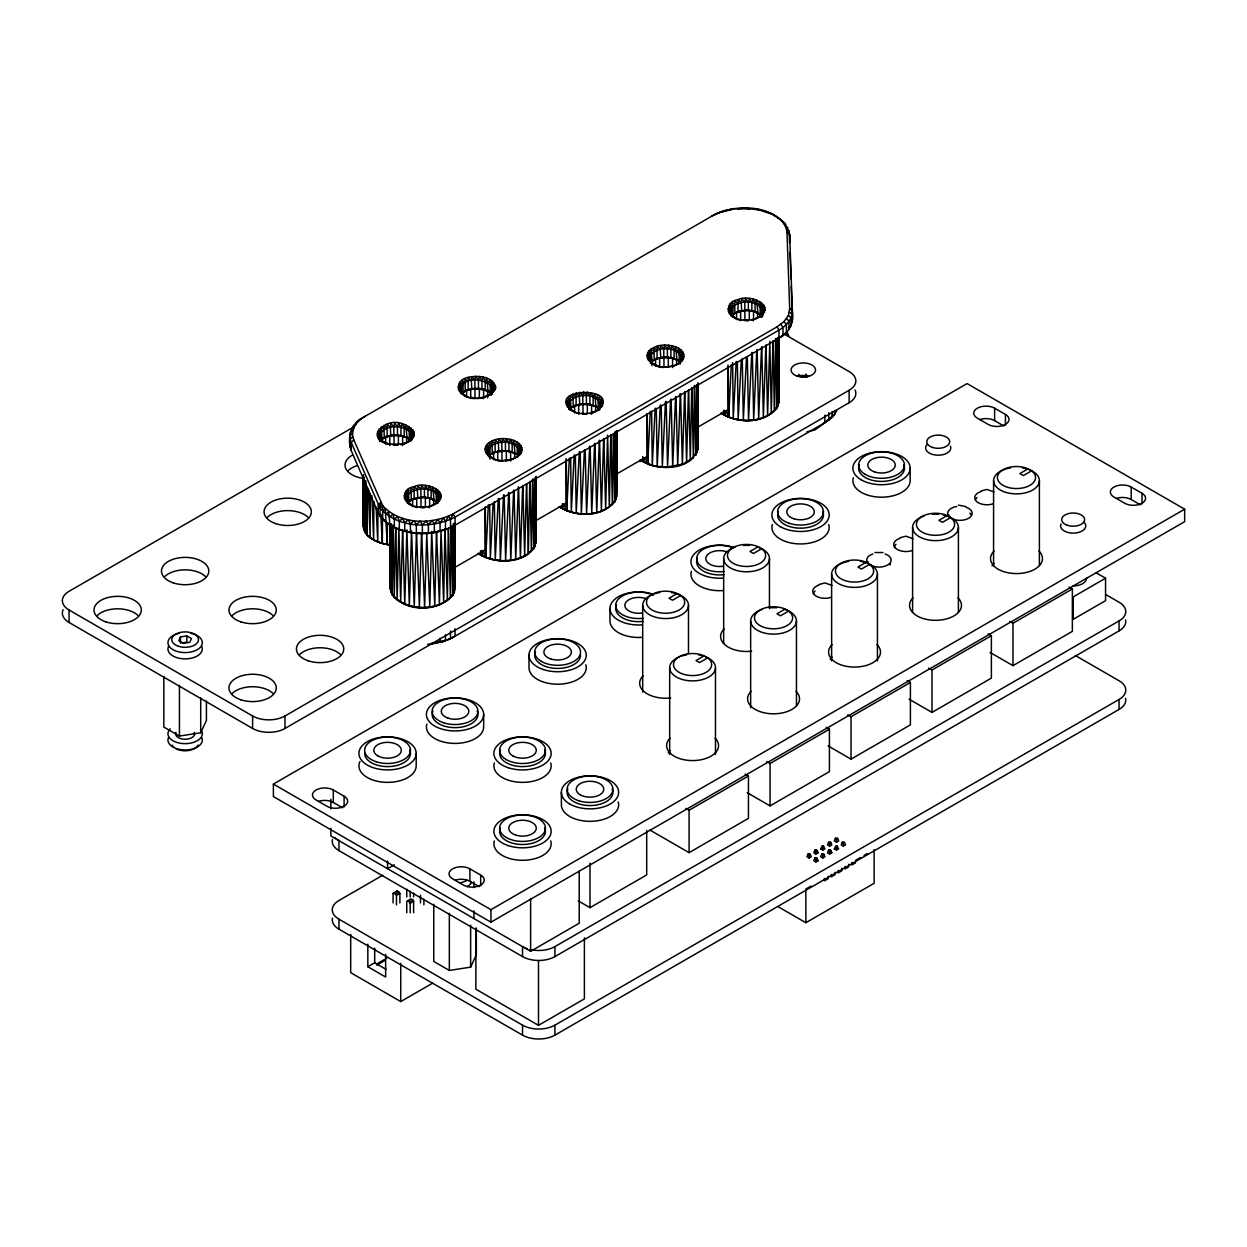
<?xml version="1.0" encoding="UTF-8"?>
<svg xmlns="http://www.w3.org/2000/svg" width="1247" height="1247" viewBox="0 0 1247 1247"><rect width="100%" height="100%" fill="white"/><g stroke="black" fill="none" stroke-linecap="round" stroke-linejoin="round"><path stroke-width="1.5" d="M363.251 474.904L363.22 526.546C364.981 538.564 378.901 543.365 389.313 544.877C380.132 543.411 370.905 540.06 365.106 532.453L364.264 478.162M438.585 500.624C438.274 486.377 414.737 485.956 407.52 495.371C404.698 510.117 428.906 509.103 437.198 503.04C450.541 490.414 424.214 481.217 414.16 486.626C398.432 489.105 404.527 506.641 417.355 507.155M379.727 441.532C376.376 424.775 402.89 422.593 410.793 433.036C413.973 437.713 407.909 443.511 404.153 443.527C409.11 442.139 415.422 438.211 414.144 432.226C388.986 402.485 351.623 450.261 404.153 443.527L400.957 444.82M408.128 501.918L414.16 499.081L414.129 490.585L410.887 487.858L411.323 499.985L408.128 501.918C416.607 495.807 430.636 495.012 437.791 503.476L437.791 495.371L441.126 494.56L438.585 497.382L436.232 503.352L427.955 507.155M455.093 523.553L455.046 589.628C445.771 614.257 398.448 614.412 390.217 588.88L390.233 524.036L390.747 591.873L392.4 593.416M519.563 453.877C519.344 439.131 492.799 438.601 487.702 450.635C490.118 464.835 512.065 462.169 520.295 454.391C527.917 439.427 501.403 435.297 491.864 441.095C475.746 448.094 493.188 463.744 504.614 460.283L512.158 459.504L518.175 456.293L515.401 457.883M460.704 391.542C460.455 367.429 515.073 386.632 481.934 398.074L474.842 398.541C457.867 398.744 450.541 378.62 471.802 376.719C480.033 375.721 491.334 376.89 495.121 385.463C499.143 390.467 482.854 398.853 491.178 393.958L490.211 394.255L493.313 392.057L491.77 392.4L494.716 389.952L492.581 390.373L495.324 387.723L492.581 388.3L492.581 391.542M519.563 450.635L517.209 456.605L521.698 452.287L519.563 452.708L522.306 450.058L519.563 450.635L522.103 447.798L518.768 448.608L518.768 455.093M536.023 542.881L535.68 477.43L535.29 545.859L534.324 545.204L536.023 542.881L536.07 476.354L535.914 539.873C532.438 564.532 494.965 565.592 478.1 553.309C494.482 564.034 520.326 563.613 533.732 548.742L534.371 478.256L535.29 545.859L533.732 548.742L532.547 479.082L531.409 551.439L529.928 481.56M600.54 407.13C600.228 392.867 576.691 392.462 569.474 401.861C566.294 415.485 588.101 415.267 596.378 411.136C627.038 385.791 541.307 386.586 573.277 411.463L567.151 406.616L569.474 407.972L566.138 404.433L568.679 405.961L565.935 402.173L568.679 403.888L568.679 409.203M681.517 360.367C681.298 345.637 654.753 345.107 649.656 357.141C652.041 371.17 674.066 368.551 682.249 360.897C689.872 345.933 663.357 341.787 653.818 347.601C638.76 353.899 653.054 368.239 663.794 367.366L674.113 366.01L680.129 362.783L677.355 364.373M697.977 449.372L697.634 383.936L697.244 452.365L696.45 384.824L695.686 455.233L697.977 449.372L698.024 382.845L697.868 446.364C694.392 471.023 656.92 472.083 640.054 459.8L649.765 464.835L659.242 466.97L667.55 466.939L683.559 464.024L693.363 457.337L690.308 460.377L682.374 464.274L669.405 467.204L654.348 466.129L641.987 461.031M762.494 316.863C765.861 300.106 739.346 297.908 731.428 308.368C728.607 323.113 752.814 322.1 761.106 316.037C774.449 303.411 748.122 294.198 738.068 299.607C722.34 302.101 728.435 319.637 741.264 320.152M738.037 303.582L734.795 300.839L734.795 313.309L744.771 310.332L751.863 310.784L759.797 314.073L755.09 311.688L748.356 310.332L741.731 311.267L741.264 302.678L738.068 299.607L738.037 311.688L732.036 314.914C740.515 308.804 754.544 308.009 761.699 316.457L761.699 308.368L765.035 307.541L762.494 310.378L760.14 316.348L751.863 320.152M779.001 337.688L778.954 402.625C770.693 424.339 738.037 424.822 721.031 413.053C738.006 424.089 766.609 423.824 778.222 405.618L778.611 336.799L778.954 402.625L778.752 372.915M363.345 476.12L363.22 526.546L363.547 523.537M363.859 477.866L363.75 529.539L367.242 535.197C373.664 540.98 382.081 544.316 390.685 544.627M390.405 525.19L390.217 588.88L390.794 524.893M391.464 524.176L392.088 594.788L394.239 597.531C410.793 611.576 441.516 611.778 454.313 592.621L455.077 523.413M616.657 430.683L617 496.135C608.739 517.848 576.083 518.316 559.077 506.547C576.052 517.599 604.655 517.318 616.267 499.112L616.579 430.589M778.845 399.617L778.985 337.812M365.293 480.734L365.106 532.453L365.402 531.082M367.46 487.281L367.242 535.197L365.932 480.983M387.365 523.085L387.271 544.253L385.915 521.449M370.359 493.594L370.125 537.722L368.535 489.416M373.882 501.528L373.664 539.935L371.855 495.636M377.95 509.119L377.779 541.79L376.111 507.248M382.486 518.238L382.346 543.256L380.787 514.59M453.16 526.328C429.389 537.223 393.849 536.787 378.215 512.938L351.233 450.603C346.76 438.32 350.734 423.107 363.267 417.386L713.362 215.263C737.226 202.591 780.747 204.57 789.663 234.514L792.359 310.877C794.464 321.991 789.195 333.261 778.954 338.218L453.16 526.328C431.244 537.644 401.409 536.35 382.658 519.407L382.689 505.612L353.821 439.942C349.519 430.449 356.923 420.598 365.168 416.295M453.207 525.47L452.755 595.489C438.445 611.03 408.533 611.996 393.849 596.237M387.131 428.251L387.178 424.292L390.373 427.347L390.825 435.951L400.957 435.452L408.891 438.741L404.199 436.356L393.865 435L387.131 436.356L381.13 439.583L384.325 437.65L383.889 425.508L387.131 428.251L387.178 436.746L381.13 439.583M390.747 591.873L391.371 524.239M414.129 490.585L414.16 486.626L417.355 489.681L417.823 498.286L424.448 497.335L431.181 498.691L435.889 501.076L427.955 497.787L420.863 497.335L414.16 499.081L417.355 497.787M451.118 526.218L450.432 598.186L448.484 528.681L455.046 525.236L455.046 517.131L453.16 513.858C431.384 524.893 399.928 524.722 382.689 505.612L380.07 508.153L380.07 516.258L385.931 522.337C394.177 528.681 404.184 531.066 414.098 533.124L432.179 532.999L448.577 528.619M468.108 381.504L468.155 377.529L471.35 380.6L471.802 389.189L481.934 388.705L492.331 393.74L487.982 390.903L474.842 388.238L468.108 389.61L462.107 392.821L465.302 390.903L464.866 378.761L468.108 381.504L468.155 389.999L462.107 392.821M495.106 443.838L495.137 439.864L498.332 442.934L498.8 451.523L508.932 451.04L516.866 454.329L512.158 451.944L501.84 450.572L495.106 451.944L489.105 455.155L492.3 453.238L491.864 441.095L495.106 443.838L495.137 452.334L489.105 455.155M576.083 397.092L576.114 393.117L579.309 396.187L579.777 404.776L589.909 404.293L597.843 407.566L593.136 405.181L582.817 403.825L576.083 405.181L570.082 408.408L573.277 406.475L572.841 394.348L576.083 397.092L576.114 405.587L570.082 408.408M615.348 431.509L614.709 501.995C601.288 516.57 577.564 517.053 561.01 507.778M657.06 350.329L657.091 346.37L660.287 349.441L660.754 358.029L670.886 357.53L678.82 360.819L674.113 358.435L663.794 357.078L657.06 358.435L651.059 361.661L654.254 359.728L653.818 347.601L657.06 350.329L657.091 358.84L651.059 361.661M454.532 535.774L454.656 524.286M777.458 337.734L776.663 408.486C763.242 423.076 739.518 423.544 722.964 414.285M448.312 528.697L447.377 600.633L444.992 528.946M613.368 434.174L612.386 504.692L610.905 434.813M392.088 594.788L393.132 525.096L394.239 597.531L395.611 527.684M444.898 528.946L443.683 602.769L441.017 530.801L439.443 604.53L436.575 532.235M775.572 338.529L774.34 411.183L773.109 341.101M529.772 481.482L528.354 553.886C513.935 562.818 494.747 562.911 480.033 554.541M610.749 434.735L609.331 507.139L607.601 435.078L605.637 509.259L603.844 438.819M691.726 387.988L690.308 460.377L688.625 390.264M436.45 532.266L434.767 605.886L431.711 531.378L429.794 606.775L426.77 533.887L424.619 607.195L421.657 534.028M772.953 341.039L771.285 413.63L769.835 341.366L767.591 415.765L766.063 345.201M526.483 483.68L524.66 556.022L522.867 485.566M688.438 390.186L686.614 462.512L684.821 392.072M382.658 519.407L382.689 518.082M402.578 530.022L400.661 602.27L398.915 528.027L397.123 600.056L395.767 527.621M421.517 534.028L419.397 607.133L416.56 533.716M416.436 533.7L414.253 606.603L411.557 530.988L409.343 605.59L406.896 529.757L404.761 604.125L402.687 530.022M522.649 485.566L520.42 557.783L518.596 487.109M603.626 438.819L601.397 511.036L599.573 440.362M684.603 392.057L682.374 464.274L680.55 393.6M765.845 345.201L763.351 417.527L761.792 346.775M518.347 487.172L515.744 559.124L514.013 490.165M599.324 440.425L596.721 512.377L594.99 443.402M680.301 393.678L677.698 465.63L675.968 396.655M513.624 490.227L510.771 560.028L509.181 492.799M594.601 443.48L591.733 513.265L590.205 447.969M675.578 396.717L672.71 466.518L671.135 399.289M761.543 346.837L758.675 418.867L757.178 349.861M756.789 349.924L753.687 419.771L752.315 352.511M508.651 492.83L505.596 560.449L504.209 494.997M589.628 446.083L586.573 513.702L585.217 450.167M670.605 399.336L667.55 466.939L666.163 401.487M503.539 494.981L500.374 560.386L499.236 498.675M584.422 450.151L581.351 513.639L580.214 451.928M665.493 401.487L662.328 466.877L661.191 405.166M751.785 352.558L748.527 420.192L747.327 356.658M488.356 504.864L485.738 557.378L482.948 551.19L481.42 550.41L481.638 555.523L482.948 551.19M493.126 503.585L490.32 558.827L489.681 504.723M498.317 498.582L495.23 559.841L494.358 501.918M569.333 458.117L566.715 510.631L563.925 504.443L562.397 503.663L562.615 508.76L563.925 504.443M574.197 454.937L571.297 512.081L570.658 457.976M579.294 451.819L576.208 513.094L575.335 455.171M650.311 411.37L647.692 463.868L644.902 457.696L643.592 462.013L642.735 456.558M655.174 408.174L652.275 465.334L651.635 411.229M660.271 405.072L657.185 466.347L656.312 408.408M731.319 364.623L728.669 417.122L725.879 410.949L724.569 415.267L723.322 410.809M746.532 356.658L743.306 420.13L742.277 358.435M736.213 361.443L733.252 418.571L732.613 362.55M741.264 360.243L738.162 419.584L737.351 361.677M450.51 527.528L450.51 519.422L453.16 513.858L777.068 326.839L784.067 321.539L788.385 315.351L789.694 308.726L786.997 232.363C785.423 217.664 769.415 212.271 757.178 209.184L733.782 208.654L722.792 211.148L713.362 215.263M390.373 427.347L390.825 423.481L393.865 426.895L393.865 435L387.178 436.746L390.373 435.452M417.355 489.681L417.823 485.816L420.863 489.229L421.018 507.202M471.35 380.6L471.802 376.719L474.842 380.132L475.013 398.12M498.332 442.934L498.8 439.053L501.84 442.482L501.995 460.455M579.309 396.187L579.777 392.306L582.817 395.72L582.817 403.825L576.114 405.587L579.309 404.293M660.287 349.441L660.754 345.559L663.794 348.973L663.794 357.078L657.091 358.84L660.287 357.53M741.264 302.678L741.731 298.812L744.771 302.226L744.927 320.198M789.694 308.726L792.359 310.877C792.515 319.403 785.891 326.122 778.954 330.112L455.046 517.131C431.883 528.884 398.245 528.712 380.07 508.153L380.803 502.276L378.215 504.832L378.215 512.938M349.861 443.854L350.313 440.472M393.865 426.895L394.691 423.123L397.466 426.895L397.466 435L407.005 437.65L409.904 439.552M420.863 489.229L421.673 485.457L424.448 489.229L424.448 497.335M474.842 380.132L475.668 376.376L478.443 380.132L478.443 388.238L485.177 389.61L489.868 391.994M501.84 442.482L502.65 438.71L505.425 442.482L505.425 450.572L514.964 453.238L517.864 455.124M582.817 395.72L583.627 391.948L586.402 395.72L586.402 403.825L595.941 406.475L598.841 408.377M663.794 348.973L664.604 345.201L667.379 348.973L667.379 357.078L676.918 359.728L679.818 361.63M744.771 302.226L745.581 298.454L748.356 302.226L748.356 310.332M397.466 426.895L398.588 423.247L400.957 427.347L400.957 435.452M424.448 489.229L425.586 485.582L427.955 489.681L427.955 497.787M478.443 380.132L479.565 376.485L481.934 380.6L481.934 388.705M505.425 442.482L506.563 438.819L508.932 442.934L508.932 451.04M586.402 395.72L587.54 392.072L589.909 396.187L589.909 404.293M667.379 348.973L668.517 345.325L670.886 349.441L670.886 357.53M748.356 302.226L749.494 298.563L751.863 302.678L751.863 310.784M593.136 405.181L593.136 397.092L594.803 393.678L595.941 406.475L599.745 409.967L599.745 401.861L603.08 401.051L600.54 403.888L603.283 403.311L598.186 409.842L589.909 413.661M681.517 359.214L679.163 363.095L683.652 358.777L681.517 359.214L684.26 356.548L681.517 357.141L684.057 354.304L680.722 355.114L680.722 361.599M400.957 427.347L402.376 423.824L404.199 428.251L404.199 436.356M427.955 489.681L429.358 486.159L431.181 490.585L431.181 498.691M481.934 380.6L483.353 377.077L485.177 381.504L485.177 389.61M508.932 442.934L510.335 439.412L512.158 443.838L512.158 451.944M589.909 396.187L591.312 392.665L593.136 397.092M670.886 349.441L672.289 345.902L674.113 350.329L674.113 358.435M751.863 302.678L753.266 299.155L755.09 303.582L755.09 311.688M808.009 854.242L806.934 856.736L809.085 857.983L811.251 856.736L810.16 854.242L808.009 854.242L810.16 854.242M814.868 850.283L813.777 852.777L815.943 854.024L818.11 852.777L817.019 850.283L814.868 850.283L817.019 850.283M814.868 858.201L813.777 860.695L815.943 861.942L818.11 860.695L817.019 858.201L814.868 858.201L817.019 858.201M820.635 848.817L822.802 845.7L824.953 848.817L822.802 850.064L820.635 848.817L822.802 847.57M821.726 854.242L820.635 856.736L822.802 857.983L824.953 856.736L823.877 854.242L821.726 854.242L823.877 854.242M828.569 842.364L827.494 844.858L829.66 846.105L831.811 844.858L830.736 842.364L828.569 842.364L830.736 842.364M828.569 850.283L827.494 852.777L829.66 854.024L831.811 852.777L830.736 850.283L828.569 850.283L830.736 850.283M835.428 838.405L834.352 840.899L836.519 842.146L838.67 840.899L837.594 838.405L835.428 838.405L837.594 838.405M834.352 848.817L836.519 845.7L838.67 848.817L836.519 850.064L834.352 848.817L836.519 847.57M842.286 842.364L841.211 844.858L843.362 846.105L845.528 844.858L844.453 842.364L842.286 842.364L844.453 842.364M180.456 636.921L178.742 640.599L183.418 643.296L189.793 642.314L191.508 638.62L186.832 635.923L180.456 636.921L180.456 643.156M163.84 676.42L163.84 727.063L179.428 736.057L200.705 732.768L206.41 720.47L206.41 701.001M433.753 904.309L433.753 961.453L449.341 970.447L470.633 967.142L476.338 954.859L476.338 928.189M404.199 428.251L405.852 424.853L407.005 437.65L410.793 441.142L410.793 433.036L413.131 430.044L409.234 431.166L409.234 439.271M431.181 490.585L432.849 487.187L433.987 499.985L436.902 501.886M485.177 381.504L486.829 378.106L487.982 390.903L492.331 393.74M512.158 443.838L513.826 440.44L514.964 453.238L517.209 454.859L517.209 446.753L519.329 443.605L514.964 445.132L516.866 441.859M674.113 350.329L675.78 346.931L676.918 359.728L679.163 361.349L679.163 353.244L681.283 350.111L676.918 351.623L678.82 348.349M755.09 303.582L756.758 300.184L757.895 312.981L760.795 314.868M380.07 516.258L380.803 514.746M408.891 426.271L407.005 429.545L411.354 428.033L409.234 431.166M489.868 379.524L487.982 382.798L492.331 381.27L490.211 384.419L490.211 392.524L491.77 394.379L491.77 386.274L494.108 383.281L490.211 384.419M435.889 488.606L433.987 491.879L438.352 490.367L436.232 493.5L436.232 501.606M597.843 395.096L595.941 398.37L600.306 396.858L598.186 399.991L598.186 408.096M759.797 301.603L757.895 304.876L762.244 303.348L760.14 306.497L760.14 314.603M427.674 644.356L443.48 641.472L453.16 637.279L824.844 422.686L832.123 417.215L836.706 410.84L834.602 411.463M445.475 529.461L445.475 521.355L448.577 516.149L450.51 519.422M440.051 530.988L440.051 522.883L443.48 518.051L445.475 521.355M364.779 528.151L363.75 529.539L363.407 475.232M437.791 495.371L440.113 492.378L436.232 493.5M518.768 448.608L521.09 445.615L517.209 446.753M599.745 401.861L602.067 398.869L598.186 399.991M680.722 355.114L683.044 352.122L679.163 353.244M761.699 308.368L764.021 305.359L760.14 306.497M434.33 532.095L434.33 524.005L437.978 519.516L440.051 522.883M490.055 454.859L488.497 456.714L488.497 448.608L486.969 444.587L490.055 446.753L489.915 459.161M411.604 440.362L411.604 435.047L414.144 432.226L410.793 433.036M492.581 388.3L495.121 385.463L491.77 386.274M822.739 424.385L814.805 430.012L806.949 431.821M428.391 532.765L428.391 524.66L432.179 520.529L434.33 524.005M422.374 532.968L422.374 524.878L426.178 521.059L428.391 524.66M353.821 439.942L351.233 442.498L351.233 450.603M531.409 550.831L528.354 553.886L526.67 483.774M382.658 511.317L385.37 508.76L385.931 522.337M416.342 532.718L416.342 524.613L420.114 521.106L422.374 524.878M385.931 514.232L388.768 511.66L389.859 524.987M834.773 410.372L834.773 414.113L824.298 422.889M380.07 508.153L351.233 442.498L350.173 439.162L352.823 436.793M410.434 532.017L410.434 523.911L414.098 520.654L416.342 524.613M389.859 516.882L392.852 514.247L394.348 519.22L394.348 527.325M777.068 339.309L783.007 334.944M404.729 530.863L404.729 522.758L408.252 519.718L410.434 523.911M394.348 519.22L397.528 516.476L399.336 521.184L399.336 529.289M399.336 521.184L402.687 518.316L404.729 522.758M352.527 433.597L349.861 435.749L350.173 439.162M384.325 437.65L387.131 436.356M465.302 390.903L468.108 389.61M411.323 499.985L414.129 498.691M492.3 453.238L495.106 451.944M573.277 406.475L576.083 405.181M654.254 359.728L657.06 358.435M832.123 411.604L832.123 417.215L826.979 421.096L828.787 420.083L828.787 412.601M352.963 430.402L350.313 432.366L350.173 447.252M735.231 312.981L731.428 316.457L731.428 308.368L729.9 304.33L732.987 306.497L732.846 316.956M788.385 327.821L790.972 326.013L790.972 317.923L788.385 315.351M351.514 429.03L354.101 427.253M355.925 424.229L353.462 425.819L353.462 429.062M822.958 423.777L828.787 420.083M640.054 461.624L642.408 460.143M784.067 334.009L786.389 332.59L786.389 324.485L784.067 321.539M356.096 422.764L358.403 421.361M359.385 419.943L361.505 418.711M780.871 336.799L783.007 335.552L783.007 327.447L780.871 324.329M789.164 231.1L786.997 232.363L789.663 234.514L789.663 242.619L789.164 231.1L786.467 228.965L787.886 227.749L785.142 225.629L785.875 224.522L783.163 221.467L772.501 214.25L760.966 210.525M353.649 426.988L69.053 591.312A22.898 13.218 0 0 0 69.053 610.001L69.053 622.471L252.611 728.451A22.898 13.218 0 0 0 285.002 728.451L849.129 402.734A22.898 13.218 0 0 0 855.068 389.968M454.173 567.806L485.099 549.958L485.099 507.248M535.15 521.059L566.076 503.211L566.076 458.553M616.127 474.312L647.053 456.449L647.053 413.739M697.104 427.55L728.03 409.702L728.03 365.044M69.053 610.001L252.611 715.981A22.898 13.218 0 0 0 285.002 715.981L849.129 390.28A22.898 13.218 0 0 0 849.129 371.575L783.459 333.65M273.389 784.082L967.095 383.577L1184.65 509.181L1184.65 521.651L490.944 922.157L273.389 796.552L273.389 784.082L490.944 909.687L1184.65 509.181M677.105 593.541L669.015 598.217L672.507 600.243L680.597 595.567M758.082 546.794L749.993 551.47L753.484 553.481L761.574 548.805M704.103 655.875L695.997 660.551L699.489 662.578L707.595 657.902M785.08 609.128L776.975 613.805L780.466 615.815L788.572 611.139M866.057 562.381L857.952 567.058L861.443 569.068L869.549 564.392M947.034 515.619L938.929 520.295L942.42 522.322L950.526 517.645M1028.011 468.872L1019.906 473.548L1023.397 475.559L1031.503 470.898M394.27 864.826L387.568 868.707L387.568 860.96M382.767 875.207L338.981 900.49A22.898 13.218 0 0 0 338.981 919.195L338.981 929.171L522.524 1035.135A22.898 13.218 0 0 0 554.915 1035.135L1119.058 709.434A22.898 13.218 0 0 0 1125.573 698.351M393.054 902.922L393.054 893.382L397.341 890.919L399.897 893.382L399.897 902.922M393.054 893.382L395.626 893.896L399.056 891.917M396.468 904.901L396.468 895.362L399.897 893.382M407.613 900.817L409.328 901.799L412.757 899.82L413.614 901.3L413.614 912.742M410.185 912.82L410.185 903.28L413.614 901.3M367.834 944.119L367.834 966.737L374.692 962.778L386.024 969.324M376.563 964.071L386.664 958.242M376.781 965.131L385.183 960.284M685.803 808.368L689.077 810.254L748.449 775.977L748.449 818.359L689.077 852.652L649.796 829.972M766.78 761.621L770.054 763.507L829.426 729.23L829.426 771.612L770.054 805.889L747.14 792.671M847.757 714.874L851.031 716.76L910.404 682.468L910.404 724.866L851.031 759.142L828.117 745.924M928.734 668.111L932.008 669.998L991.381 635.721L991.381 678.103L932.008 712.396L909.094 699.162M1009.711 621.365L1012.985 623.251L1072.358 588.974L1072.358 631.356L1012.985 665.649L990.071 652.415M1105.559 578.218L1073.168 596.923L1073.168 619.354L1105.559 600.664L1105.559 578.218L1095.848 572.607M350.688 934.455L350.688 972.676L400.739 1001.575L432.647 983.15M578.281 900.895L590.002 907.66L646.694 874.926L646.694 830.44M330.876 828.242L330.876 835.973L530.63 951.29L579.216 923.248L579.216 871.014M529.959 949.481A22.898 13.218 0 0 0 554.915 946.613L1119.058 620.912A22.898 13.218 0 0 0 1119.058 602.223L1105.59 594.445M332.466 839.543A22.898 13.218 0 0 0 338.981 850.625L522.524 956.589A22.898 13.218 0 0 0 554.915 956.589L1119.058 630.888A22.898 13.218 0 0 0 1125.573 619.821M823.877 846.323L821.726 846.323M837.594 846.323L835.428 846.323M475.886 928.173L475.886 989.198L538.501 1025.346L584.391 998.863L584.391 937.838M338.981 919.195L522.524 1025.159A22.898 13.218 0 0 0 554.915 1025.159L1119.058 699.458A22.898 13.218 0 0 0 1119.058 680.753L1075.273 655.486M810.909 886.134L805.843 889.064L805.843 922.718L778.315 906.818M855.598 860.336L860.648 857.422M864.031 855.473L867.398 853.525M855.598 862.83L851.81 865.013L851.81 862.519M805.843 922.718L874.131 883.297L874.131 849.628M455.046 628.706L455.046 636.188L448.577 639.571L431.368 643.39M396.468 891.402L397.341 890.919M453.16 637.279L443.48 641.472L432.179 643.966M711.476 216.355L717.836 213.019L731.802 209.543M404.199 443.932L412.336 438.804L410.793 439.147L413.739 436.699L411.604 437.12L414.347 434.47L411.604 435.047M755.09 319.263L763.226 314.135L761.699 314.478L764.629 312.031L762.494 312.451L765.237 309.802L762.494 310.378M593.136 412.757L599.152 409.53L598.186 409.842L602.675 405.54L600.54 405.961M431.181 506.266L439.318 501.138L437.791 501.481L440.721 499.034L438.585 499.455L441.329 496.805L438.585 497.382M832.123 417.215L830.315 418.104L834.773 414.113M981.186 490.928L986.923 489.448L993.937 491.895M900.209 537.691L905.946 536.194L912.96 538.657M819.232 584.438L824.968 582.941L831.983 585.404M471.35 388.705L468.155 389.999L478.443 388.238M481.934 398.074L488.419 395.548L478.443 398.541L469.932 397.232M741.264 310.784L738.037 311.688M498.332 451.04L495.137 452.334L505.425 450.572M737.632 208.857L745.55 207.984L749.478 208.81M505.425 460.876L508.932 460.408M874.895 552.53L883.001 552.53M744.771 320.619L748.356 320.619L743.633 319.902M393.865 445.288L397.466 445.288L392.743 444.571M582.817 414.113L586.402 414.113L581.679 413.412M420.863 507.623L424.448 507.623L419.725 506.906M182.046 642.906L186.832 642.158L186.832 635.923M958.444 505.144L965.646 506.516M663.794 357.078L667.379 357.078M582.817 403.825L586.402 403.825M393.865 435L397.466 435M576.083 412.757L579.309 413.661M755.323 209.449L759.08 210.166M384.325 442.638L379.976 439.786L390.373 444.82M465.302 395.876L460.954 393.039L468.108 397.17L463.416 394.785M733.345 316.878L738.037 319.263M652.368 363.625L660.287 366.914M571.391 410.372L574.431 411.791M490.414 457.135L495.106 459.504L501.84 460.876M382.439 441.547L387.131 443.932M409.437 503.882L412.476 505.3M1005.425 414.425A12.221 7.046 0 0 1 1005.425 424.401A12.221 7.046 0 0 1 988.138 424.401L977.352 418.166A12.221 7.046 0 0 1 977.352 408.19A12.221 7.046 0 0 1 994.623 408.19L1005.425 414.425L1005.425 425.118M1142.003 493.282A12.221 7.046 0 0 1 1142.003 503.258A12.221 7.046 0 0 1 1124.732 503.258L1113.93 497.023A12.221 7.046 0 0 1 1113.93 487.047A12.221 7.046 0 0 1 1131.2 487.047L1142.003 493.282L1142.003 503.975M979.877 419.538A12.221 7.046 0 0 1 994.623 420.66L1003.882 426.006M1116.455 498.395A12.221 7.046 0 0 1 1131.2 499.517L1140.459 504.864M1069.084 587.072L1072.358 588.974M988.107 633.835L991.381 635.721M907.13 680.581L910.404 682.468M826.153 727.328L829.426 729.23M745.176 774.091L748.449 775.977M829.66 851.53L831.811 852.777M815.943 851.53L818.11 852.777M815.943 859.448L818.11 860.695M344.11 796.241A12.221 7.046 0 0 1 344.11 806.201A12.221 7.046 0 0 1 326.839 806.201L316.037 799.966A12.221 7.046 0 0 1 316.037 790.006A12.221 7.046 0 0 1 333.308 790.006L344.11 796.241L344.11 806.918M480.687 875.082A12.221 7.046 0 0 1 480.687 885.058A12.221 7.046 0 0 1 463.416 885.058L452.614 878.823A12.221 7.046 0 0 1 452.614 868.847A12.221 7.046 0 0 1 469.901 868.847L480.687 875.082L480.687 885.775M318.562 801.353A12.221 7.046 0 0 1 333.308 802.46L342.566 807.807M455.155 880.195A12.221 7.046 0 0 1 469.901 881.317L479.144 886.664M412.757 899.82L411.042 898.838L406.756 901.3L406.756 912.742M367.834 966.737L385.65 977.024L385.65 954.407M460.704 390.373L458.163 388.846L463.073 394.255L459.177 391.028L461.515 392.4L457.961 386.586L460.704 388.3L458.569 384.357L461.515 386.274L461.515 392.758M379.727 437.12L377.186 435.593L382.096 441.017L378.2 437.775L380.538 439.147L376.984 433.348L379.727 435.047L377.592 431.119L380.538 433.036L380.538 441.142L382.096 439.271L381.13 427.113L384.325 429.545M730.633 315.242L730.633 310.378L727.889 308.664L730.633 312.451L728.092 310.924L731.428 314.478L729.105 313.106L735.231 317.969M649.656 360.367L649.656 357.141L646.912 355.426L649.656 359.214L647.115 357.671L650.451 361.225L648.128 359.853L654.254 364.716M487.702 453.877L487.702 450.635L484.958 448.92L487.702 452.708L485.161 451.18L488.497 454.734L486.174 453.362L492.3 458.226M406.725 500.624L406.725 497.382L403.981 495.683L406.725 499.455L404.184 497.927L407.52 501.481L405.197 500.109L411.323 504.973M731.428 308.368L728.497 306.435L730.633 310.378M654.254 351.623L651.059 349.191L652.01 361.349L650.451 363.22L650.451 355.114L647.52 353.197L649.656 357.141M573.277 398.37L570.082 395.938L571.032 408.096L569.474 409.967L569.474 401.861L566.543 399.944L568.679 403.888M488.497 448.608L485.566 446.691L487.702 450.635M411.323 491.879L408.128 489.448L409.078 501.606L407.52 503.476L407.52 495.371L404.589 493.453L406.725 497.382M777.255 404.948L778.222 405.618L777.582 337.812M615.301 498.457L616.267 499.112L615.472 431.587M453.347 591.951L454.313 592.621L453.3 523.475M652.01 353.244L648.923 351.093L650.451 355.114M571.032 399.991L567.946 397.84L569.474 401.861M463.073 392.524L463.073 384.419L459.972 382.252L461.515 386.274M382.096 431.166L378.994 428.999L380.538 433.036M409.078 493.5L405.992 491.334L407.52 495.371M786.249 334.196L788.868 336.098L787.34 332.7M735.231 304.876L732.036 302.444L732.987 306.497M465.302 382.798L462.107 380.366L463.073 384.419M492.3 445.132L489.105 442.701L490.055 446.753M789.413 312.062L792.079 314.431L792.079 322.521M798.641 374.334L800.668 376.532L807.51 376.781L805.936 374.084M786.576 318.531L789.055 321.29L789.055 329.395M776.195 407.831L776.663 408.486L775.681 338.592M614.241 501.341L614.709 501.995L613.555 434.268M452.287 594.835L452.755 595.489L451.243 526.187M409.328 901.799L410.185 903.28M777.068 326.839L778.954 330.112L778.954 338.218M395.626 893.896L396.468 895.362M561.789 505.799L562.615 508.76M480.391 551.065L481.638 555.523M728.03 409.702L728.669 417.122L728.248 366.883M647.053 456.449L647.692 463.868L647.271 413.63M566.076 503.211L566.715 510.631L566.294 460.377M485.099 549.958L485.738 557.378L485.317 507.139M724.351 410.169L724.569 415.267M790.006 252.159L790.941 278.892M791.222 286.529L792.359 318.983M691.882 388.051L693.363 457.93L694.376 385.526L695.686 455.233M697.728 384.076L697.868 446.364M616.751 430.823L616.891 493.111M535.774 477.585L535.914 539.873M454.843 524.473L454.937 586.62M363.469 475.731L363.5 498.675M1131.2 487.047L1131.2 499.517M1119.058 620.912L1119.058 630.888M1119.058 699.458L1119.058 709.434M1039.39 480.656L1039.39 565.483M1012.985 623.251L1012.985 665.649M994.623 408.19L994.623 420.66M993.578 480.656L993.578 565.483M958.413 527.403L958.413 612.23M932.008 669.998L932.008 712.396M912.601 527.403L912.601 612.23M910.154 468.186L910.154 480.656A28.634 16.523 0 0 1 879.026 497.132A28.634 16.523 0 0 1 853.338 477.788M877.436 574.166L877.436 660.91M851.031 716.76L851.031 759.142M849.129 390.28L849.129 402.734M848.739 864.296L848.739 866.79L844.967 868.972L844.967 866.478M843.362 842.988L843.362 846.105M841.881 868.255L841.881 870.749L838.109 872.931L838.109 870.437M836.519 839.028L836.519 842.146M836.519 845.7L836.519 850.064M835.022 872.214L835.022 874.708L831.25 876.89L831.25 874.396M831.624 574.166L831.624 660.91M829.66 842.988L829.66 846.105M829.66 849.659L829.66 854.024M828.164 876.173L828.164 878.667L824.392 880.85L824.392 878.356M824.844 415.204L824.844 422.686M822.802 845.7L822.802 850.064M822.802 853.618L822.802 857.983M815.943 849.659L815.943 854.024M815.943 857.577L815.943 861.942M809.085 853.618L809.085 857.983M796.459 620.912L796.459 705.74M770.054 763.507L770.054 805.889M769.461 558.578L769.461 608.707M761.153 313.449L761.153 317.346M757.537 312.046L757.537 317.891M753.547 311.049L753.547 320.791M750.647 620.912L750.647 707.673M749.291 310.519L749.291 320.261M740.64 310.877L740.64 320.619M736.556 311.75L736.556 319.544M723.665 558.578L723.665 643.405M715.482 667.659L715.482 754.419M689.077 810.254L689.077 852.652M688.484 605.325L688.484 653.522M680.176 360.212L680.176 364.108M676.56 358.793L676.56 364.638M672.569 357.811L672.569 367.553M669.67 667.659L669.67 754.419M668.314 357.281L668.314 367.008M663.95 357.219L663.95 366.961M659.663 357.624L659.663 367.366M655.579 358.513L655.579 366.306M651.869 359.822L651.869 365.667M642.688 605.325L642.688 692.085M609.97 608.442L609.97 620.912A28.634 16.523 0 0 0 642.33 637.311M595.583 405.556L595.583 411.401M591.592 404.558L591.592 414.3M590.002 863.158L590.002 907.66M587.337 404.028L587.337 413.77M582.973 403.966L582.973 413.708M578.686 404.387L578.686 414.129M574.602 405.259L574.602 413.053M570.892 406.569L570.892 410.466M561.384 792.344L561.384 804.798A28.634 16.523 0 0 0 592.512 821.274A28.634 16.523 0 0 0 618.2 801.93M554.915 946.613L554.915 956.589M554.915 1025.159L554.915 1035.135M538.501 960.517L538.501 1025.346M530.63 899.056L530.63 951.29M528.993 655.205L528.993 667.659A28.634 16.523 0 0 0 560.121 684.135A28.634 16.523 0 0 0 585.809 664.791M522.524 956.589L522.524 946.613A22.898 13.218 0 0 0 527.278 948.718M522.524 1025.159L522.524 1035.135M514.606 452.302L514.606 458.148M510.615 451.305L510.615 461.047M506.36 450.775L506.36 460.517M497.709 451.133L497.709 460.876M493.625 452.006L493.625 459.8M491.224 391.371L491.224 395.268M490.944 909.687L490.944 922.157M487.624 389.968L487.624 397.762M483.68 714.422A28.634 16.523 0 0 1 440.737 728.731A28.634 16.523 0 0 1 440.737 700.097A28.634 16.523 0 0 1 483.68 714.422L483.68 726.892A28.634 16.523 0 0 1 452.552 743.352A28.634 16.523 0 0 1 426.848 724.008M483.618 388.97L483.618 398.713M479.362 388.44L479.362 398.183M473.938 881.816L473.938 887.615M473.938 910.824L473.938 918.571M470.711 388.799L470.711 398.541M470.633 925.243L470.633 967.142M469.901 868.847L469.901 881.317M466.627 389.672L466.627 397.466M450.51 630.998L450.51 638.48M449.341 913.303L449.341 970.447M445.475 634.801L445.475 640.412M440.051 638.215L440.051 641.956M433.629 499.049L433.629 504.895M429.638 498.067L429.638 507.81M425.383 497.522L425.383 507.264M423.902 899.181L423.902 904.901M420.473 895.299L420.473 902.922M416.732 497.88L416.732 507.623M416.202 753.375A28.634 16.523 0 0 1 373.258 767.7A28.634 16.523 0 0 1 373.258 739.066A28.634 16.523 0 0 1 416.202 753.375L416.202 765.845A28.634 16.523 0 0 1 383.827 782.228A28.634 16.523 0 0 1 359.915 761.574M413.614 893.101L413.614 896.905M412.648 498.769L412.648 506.563M410.185 891.262L410.185 896.983M408.938 500.078L408.938 503.975M406.756 889.282L406.756 896.905M406.647 436.715L406.647 442.56M402.641 435.733L402.641 445.46M400.739 963.354L400.739 1001.575M398.385 435.187L398.385 444.93M394.036 435.141L394.036 444.867M389.734 435.546L389.734 445.288M385.65 436.434L385.65 444.228M381.941 437.744L381.941 441.641M374.692 948.156L374.692 962.778M338.981 850.625L338.981 840.649A22.898 13.218 0 0 1 335.334 837.906M333.308 790.006L333.308 802.46M330.876 799.218L330.876 808.882M285.002 715.981L285.002 728.451M252.611 715.981L252.611 728.451M200.705 697.697L200.705 732.768M179.428 685.414L179.428 736.057M201.718 646.398A17.177 9.914 0 0 1 185.133 658.884A17.177 9.914 0 0 1 168.532 646.398M190.994 633.351A17.177 9.914 0 0 1 198.912 648.596A17.177 9.914 0 0 1 171.353 648.596A17.177 9.914 0 0 1 179.256 633.351M362.55 478.271A23.662 13.67 0 0 1 351.935 455.42M348.178 470.711A23.662 13.67 0 0 1 356.845 465.708M164.635 576.675A23.662 13.67 0 0 1 205.615 576.675M232.113 615.644A23.662 13.67 0 0 1 273.109 615.644M97.141 615.644A23.662 13.67 0 0 1 138.136 615.644M232.113 693.566A23.662 13.67 0 0 1 273.109 693.566M299.592 654.597A23.662 13.67 0 0 1 340.587 654.597M69.053 622.471A22.898 13.218 0 0 1 63.129 609.705M267.201 517.458A23.662 13.67 0 0 1 308.196 517.458M797.207 376.345A12.221 7.046 0 0 1 809.412 376.345M201.718 731.178A17.177 9.914 0 0 1 182.888 743.571A17.177 9.914 0 0 1 170.247 728.778M201.718 737.476A17.177 9.914 0 0 1 185.133 749.961A17.177 9.914 0 0 1 168.532 737.476M198.024 745.098A13.358 7.716 0 0 1 175.671 748.543M173.551 746.953A13.358 7.716 0 0 1 172.226 745.098M194.345 732.316A9.54 5.502 0 0 1 185.133 739.253A9.54 5.502 0 0 1 175.905 732.316M975.855 499.143A11.457 6.609 0 0 1 976.993 497.537M948.468 516.429A11.457 6.609 0 0 1 948.858 514.715M969.839 513.125A11.457 6.609 0 0 1 970.992 514.715M894.489 547.604A11.457 6.609 0 0 1 896.016 544.3M867.491 563.192A11.457 6.609 0 0 1 867.881 561.477M890.405 563.192A11.457 6.609 0 0 1 890.015 564.891M671.51 592.559A22.898 13.218 0 0 1 685.741 611.607A22.898 13.218 0 0 1 650.357 615.207A22.898 13.218 0 0 1 652.462 594.492M654.129 593.884A22.898 13.218 0 0 1 659.663 592.559M758.02 547.121A22.898 13.218 0 0 1 764.115 567.073A22.898 13.218 0 0 1 729.027 567.073A22.898 13.218 0 0 1 735.107 547.121M743.571 545.469A22.898 13.218 0 0 1 749.556 545.469M409.686 749.961A22.898 13.218 0 0 1 390.56 766.484A22.898 13.218 0 0 1 364.67 753.375M471.647 882.175A17.177 9.914 0 0 1 467.189 886.617M467.189 880.32A17.177 9.914 0 0 1 459.488 882.892M643.078 618.294A22.898 13.218 0 0 1 616.408 602.052A22.898 13.218 0 0 1 653.319 595.209M642.158 612.994A13.748 7.934 0 0 1 624.965 604.296A13.748 7.934 0 0 1 645.463 598.466M724.055 571.547A22.898 13.218 0 0 1 696.979 556.427A22.898 13.218 0 0 1 731.023 547.121M723.135 566.247A13.748 7.934 0 0 1 705.942 557.549A13.748 7.934 0 0 1 726.44 551.704M1029.617 469.823A22.898 13.218 0 0 1 1031.721 490.539A22.898 13.218 0 0 1 996.322 486.938A22.898 13.218 0 0 1 1010.553 467.89M1022.415 467.89A22.898 13.218 0 0 1 1027.933 469.215M943.34 514.98A22.898 13.218 0 0 1 954.656 534.682A22.898 13.218 0 0 1 918.852 536.491A22.898 13.218 0 0 1 924.058 515.962M932.522 514.294A22.898 13.218 0 0 1 938.508 514.294M867.663 563.332A22.898 13.218 0 0 1 869.767 584.032A22.898 13.218 0 0 1 834.368 580.432A22.898 13.218 0 0 1 848.599 561.384M860.461 561.384A22.898 13.218 0 0 1 865.979 562.709M785.002 609.456A22.898 13.218 0 0 1 791.097 629.408A22.898 13.218 0 0 1 756.009 629.408A22.898 13.218 0 0 1 762.104 609.456M770.568 607.803A22.898 13.218 0 0 1 776.554 607.803M705.708 656.826A22.898 13.218 0 0 1 709.699 676.451A22.898 13.218 0 0 1 675.469 676.451A22.898 13.218 0 0 1 679.444 656.826M681.127 656.218A22.898 13.218 0 0 1 686.645 654.893M698.507 654.893A22.898 13.218 0 0 1 704.025 656.218M813.512 594.351A11.457 6.609 0 0 1 815.039 591.047M1086.527 578.218A13.358 7.716 0 0 1 1073.168 585.934M580.525 655.205A22.898 13.218 0 0 1 554.634 668.314A22.898 13.218 0 0 1 535.493 651.776M642.33 624.841A28.634 16.523 0 0 1 610.516 605.216A28.634 16.523 0 0 1 652.914 594.133M643.078 621.411A22.898 13.218 0 0 1 616.47 605.029M723.307 590.548A28.634 16.523 0 0 1 691.384 571.282M723.307 578.078A28.634 16.523 0 0 1 691.493 558.469A28.634 16.523 0 0 1 733.891 547.386M724.055 574.664A22.898 13.218 0 0 1 697.447 558.266M828.741 524.535A28.634 16.523 0 0 1 800.543 543.941A28.634 16.523 0 0 1 772.361 524.535M822.677 511.519A22.898 13.218 0 0 1 800.543 528.167A22.898 13.218 0 0 1 778.424 511.519M903.654 464.772A22.898 13.218 0 0 1 881.52 481.42A22.898 13.218 0 0 1 859.401 464.772M477.165 710.993A22.898 13.218 0 0 1 455.046 727.64A22.898 13.218 0 0 1 432.927 710.993M550.722 762.977A28.634 16.523 0 0 1 522.524 782.368A28.634 16.523 0 0 1 494.342 762.977M544.658 749.961A22.898 13.218 0 0 1 522.524 766.593A22.898 13.218 0 0 1 500.406 749.961M612.137 788.915A22.898 13.218 0 0 1 590.002 805.562A22.898 13.218 0 0 1 567.884 788.915M550.722 840.883A28.634 16.523 0 0 1 522.524 860.29A28.634 16.523 0 0 1 494.342 840.883M544.658 827.868A22.898 13.218 0 0 1 522.524 844.515A22.898 13.218 0 0 1 500.406 827.868M670.652 697.946A25.953 14.98 0 0 1 644.496 691.976A25.953 14.98 0 0 1 643.109 675.765M751.629 651.199A25.953 14.98 0 0 1 725.473 645.229A25.953 14.98 0 0 1 724.086 629.002M715.061 738.099A25.953 14.98 0 0 1 692.584 760.576A25.953 14.98 0 0 1 670.107 738.099M796.038 691.337A25.953 14.98 0 0 1 773.561 713.814A25.953 14.98 0 0 1 751.084 691.337M877.015 644.59A25.953 14.98 0 0 1 854.538 667.067A25.953 14.98 0 0 1 832.061 644.59M957.992 597.843A25.953 14.98 0 0 1 935.515 620.32A25.953 14.98 0 0 1 913.038 597.843M1038.969 551.08A25.953 14.98 0 0 1 1016.492 573.573A25.953 14.98 0 0 1 994.015 551.08M992.098 565.92A25.953 14.98 0 0 1 994.015 563.55M830.143 659.429A25.953 14.98 0 0 1 832.061 657.06M668.189 752.923A25.953 14.98 0 0 1 670.107 750.554M950.385 446.052A12.595 7.279 0 0 1 936.559 455.139A12.595 7.279 0 0 1 927.3 444.291M831.079 597.344A12.221 7.046 0 0 1 814.385 594.757A12.221 7.046 0 0 1 818.858 585.124M1084.079 522.212A12.595 7.279 0 0 1 1074.82 533.061A12.595 7.279 0 0 1 1061.01 523.974M885.058 553.964A12.221 7.046 0 0 1 888.3 564.595A12.221 7.046 0 0 1 869.595 564.595A12.221 7.046 0 0 1 872.838 553.964M912.056 550.597A12.221 7.046 0 0 1 895.362 548.01A12.221 7.046 0 0 1 899.835 538.377M966.035 507.202A12.221 7.046 0 0 1 968.56 518.3A12.221 7.046 0 0 1 949.341 516.835A12.221 7.046 0 0 1 956.761 506.5M993.033 503.835A12.221 7.046 0 0 1 976.339 501.263A12.221 7.046 0 0 1 980.812 491.63M338.981 929.171A22.898 13.218 0 0 1 332.466 918.088M1029.991 469.745L1026.032 467.999A19.079 11.02 0 0 0 997.694 475.621A19.079 11.02 0 0 0 1019.797 488.388A19.079 11.02 0 0 0 1033.015 472.036L1029.991 469.745M949.014 516.507L945.055 514.746A19.079 11.02 0 0 0 916.716 522.384A19.079 11.02 0 0 0 938.82 535.15A19.079 11.02 0 0 0 952.038 518.783L949.014 516.507M868.037 563.254L864.077 561.509A19.079 11.02 0 0 0 835.739 569.131A19.079 11.02 0 0 0 857.842 581.897A19.079 11.02 0 0 0 871.061 565.53L868.037 563.254M760.062 547.667L756.103 545.921A19.079 11.02 0 0 0 727.765 553.543A19.079 11.02 0 0 0 749.883 566.309A19.079 11.02 0 0 0 763.102 549.958L760.062 547.667M787.06 610.001L783.1 608.255A19.079 11.02 0 0 0 754.762 615.878A19.079 11.02 0 0 0 776.865 628.644A19.079 11.02 0 0 0 790.084 612.293L787.06 610.001M679.085 594.414L675.126 592.668A19.079 11.02 0 0 0 646.788 600.306A19.079 11.02 0 0 0 668.906 613.072A19.079 11.02 0 0 0 682.125 596.705L679.085 594.414M706.083 656.764L702.123 655.002A19.079 11.02 0 0 0 673.785 662.64A19.079 11.02 0 0 0 695.888 675.406A19.079 11.02 0 0 0 709.107 659.04L706.083 656.764M178.446 646.289A13.358 7.716 0 0 0 198.491 639.617A13.358 7.716 0 0 0 178.446 632.93A13.358 7.716 0 0 0 178.446 646.289M105.808 621.832A23.662 13.67 0 0 0 141.316 610.001A23.662 13.67 0 0 0 105.808 598.17A23.662 13.67 0 0 0 105.808 621.832M240.78 699.754A23.662 13.67 0 0 0 276.273 687.923A23.662 13.67 0 0 0 240.78 676.092A23.662 13.67 0 0 0 240.78 699.754M240.78 621.832A23.662 13.67 0 0 0 276.273 610.001A23.662 13.67 0 0 0 240.78 598.17A23.662 13.67 0 0 0 240.78 621.832M308.258 660.801A23.662 13.67 0 0 0 343.751 648.97A23.662 13.67 0 0 0 308.258 637.139A23.662 13.67 0 0 0 308.258 660.801M173.286 582.879A23.662 13.67 0 0 0 208.795 571.048A23.662 13.67 0 0 0 173.286 559.217A23.662 13.67 0 0 0 173.286 582.879M275.868 523.662A23.662 13.67 0 0 0 311.36 511.831A23.662 13.67 0 0 0 275.868 500A23.662 13.67 0 0 0 275.868 523.662M797.207 376.095A12.221 7.046 0 0 0 815.522 369.985A12.221 7.046 0 0 0 797.207 363.875A12.221 7.046 0 0 0 797.207 376.095M443.589 722.746A22.898 13.218 0 0 0 477.96 711.304A22.898 13.218 0 0 0 443.589 699.848A22.898 13.218 0 0 0 443.589 722.746M448.172 718.178A13.748 7.934 0 0 0 468.794 711.304A13.748 7.934 0 0 0 448.172 704.43A13.748 7.934 0 0 0 448.172 718.178M578.561 800.668A22.898 13.218 0 0 0 612.916 789.226A22.898 13.218 0 0 0 578.561 777.769A22.898 13.218 0 0 0 578.561 800.668M580.291 794.838A13.748 7.934 0 0 0 603.283 791.268A13.748 7.934 0 0 0 586.449 781.557A13.748 7.934 0 0 0 580.291 794.838M506.329 759.61A22.898 13.218 0 0 0 544.658 753.687A22.898 13.218 0 0 0 516.601 737.491A22.898 13.218 0 0 0 506.329 759.61M512.813 755.869A13.748 7.934 0 0 0 535.805 752.315A13.748 7.934 0 0 0 518.97 742.604A13.748 7.934 0 0 0 512.813 755.869M932.491 447.424A11.457 6.609 0 0 0 949.668 441.703A11.457 6.609 0 0 0 932.491 435.982A11.457 6.609 0 0 0 932.491 447.424M506.329 837.532A22.898 13.218 0 0 0 544.658 831.609A22.898 13.218 0 0 0 516.601 815.413A22.898 13.218 0 0 0 506.329 837.532M515.65 835.054A13.748 7.934 0 0 0 536.272 828.179A13.748 7.934 0 0 0 515.65 821.305A13.748 7.934 0 0 0 515.65 835.054M376.111 761.714A22.898 13.218 0 0 0 410.466 750.258A22.898 13.218 0 0 0 376.111 738.816A22.898 13.218 0 0 0 376.111 761.714M377.857 755.869A13.748 7.934 0 0 0 400.848 752.315A13.748 7.934 0 0 0 384.014 742.604A13.748 7.934 0 0 0 377.857 755.869M541.416 661.44A22.898 13.218 0 0 0 579.746 655.501A22.898 13.218 0 0 0 551.688 639.306A22.898 13.218 0 0 0 541.416 661.44M550.753 658.946A13.748 7.934 0 0 0 571.36 652.087A13.748 7.934 0 0 0 550.753 645.213A13.748 7.934 0 0 0 550.753 658.946M789.102 523.272A22.898 13.218 0 0 0 823.456 511.831A22.898 13.218 0 0 0 789.102 500.374A22.898 13.218 0 0 0 789.102 523.272M793.684 518.705A13.748 7.934 0 0 0 814.291 511.831A13.748 7.934 0 0 0 793.684 504.957A13.748 7.934 0 0 0 793.684 518.705M865.324 474.421A22.898 13.218 0 0 0 903.654 468.498A22.898 13.218 0 0 0 875.597 452.302A22.898 13.218 0 0 0 865.324 474.421M874.661 471.943A13.748 7.934 0 0 0 895.268 465.069A13.748 7.934 0 0 0 874.661 458.21A13.748 7.934 0 0 0 874.661 471.943M1067.448 525.346A11.457 6.609 0 0 0 1084.625 519.625A11.457 6.609 0 0 0 1067.448 513.889A11.457 6.609 0 0 0 1067.448 525.346M543.302 669.514A28.634 16.523 0 0 0 586.246 655.205A28.634 16.523 0 0 0 543.302 640.88A28.634 16.523 0 0 0 543.302 669.514M780.31 526.639A28.634 16.523 0 0 0 828.211 519.22A28.634 16.523 0 0 0 793.139 498.971A28.634 16.523 0 0 0 780.31 526.639M861.287 479.877A28.634 16.523 0 0 0 909.188 472.473A28.634 16.523 0 0 0 874.116 452.225A28.634 16.523 0 0 0 861.287 479.877M508.215 767.7A28.634 16.523 0 0 0 551.158 753.375A28.634 16.523 0 0 0 508.215 739.066A28.634 16.523 0 0 0 508.215 767.7M569.77 804.019A28.634 16.523 0 0 0 617.67 796.615A28.634 16.523 0 0 0 582.598 776.367A28.634 16.523 0 0 0 569.77 804.019M508.215 845.606A28.634 16.523 0 0 0 551.158 831.297A28.634 16.523 0 0 0 508.215 816.988A28.634 16.523 0 0 0 508.215 845.606"/></g></svg>
